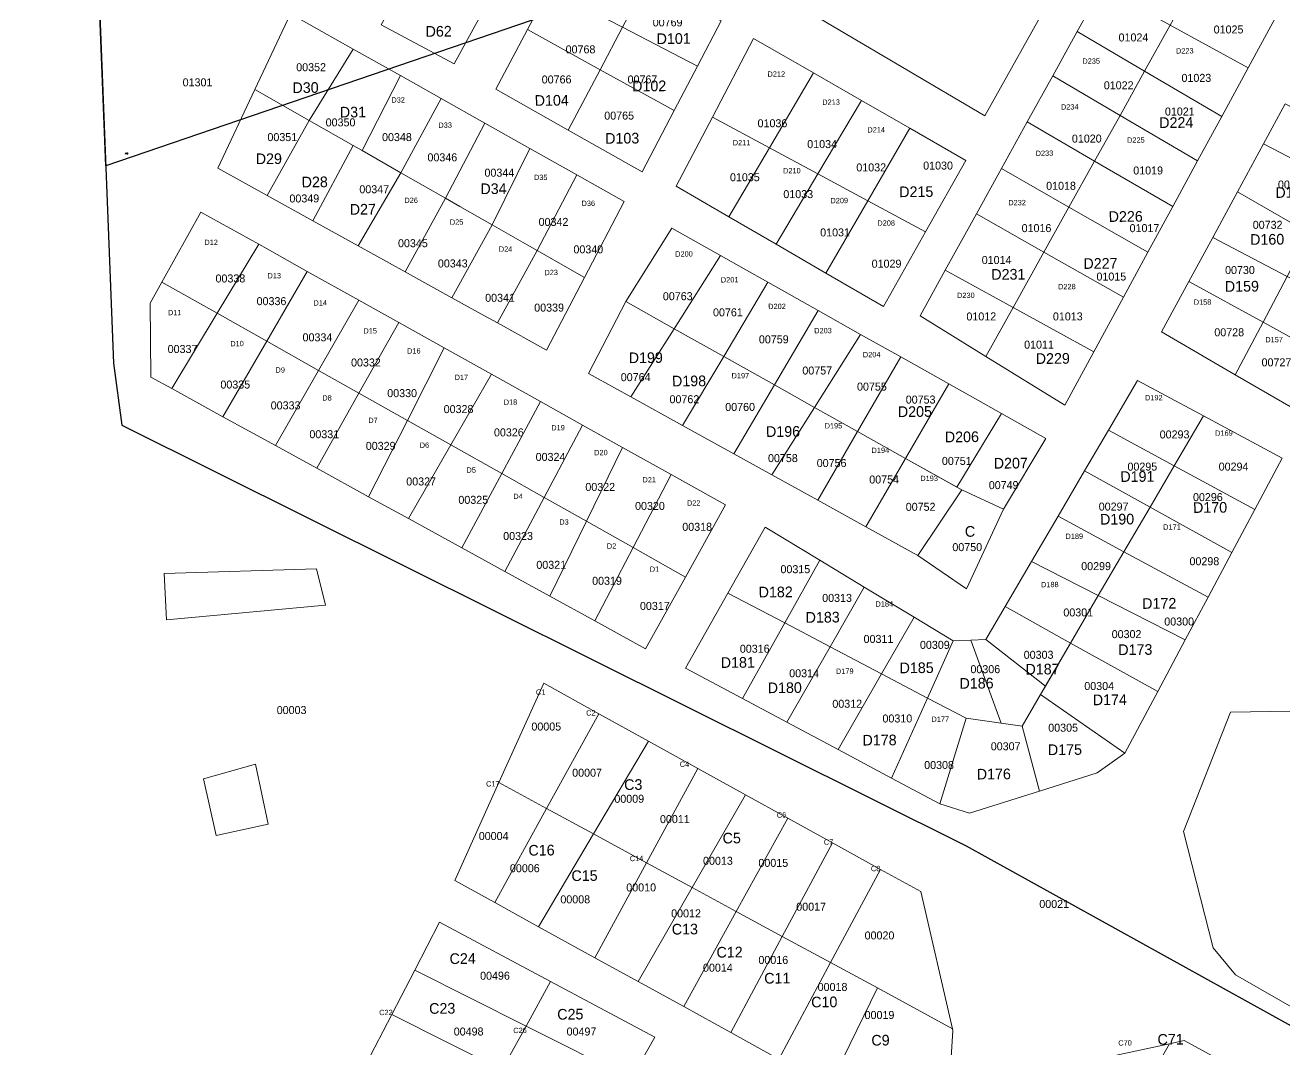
# Model space of a CAD drawing. Header units: metres. Extents: x 245225 to 248406, y 1633796 to 1637634.
# Drawn here: x 247770.7 to 248006.8, y 1634529 to 1634721.1 of the extents above; entities that cross this region are included whole.
import ezdxf
from ezdxf.enums import TextEntityAlignment as Align

# ---------------------------------------------------------------- set-up
doc = ezdxf.new("R2010")
doc.units = ezdxf.units.M
doc.header["$MEASUREMENT"] = 0
for name, color, linetype in [('historique_numero_parcelle', 7, 'Continuous'), ('limites_sections', 7, 'Continuous'), ('numero_lot', 7, 'Continuous')]:
    doc.layers.add(name, color=color, linetype=linetype)
doc.layers.add('LIMITES_PARCELLES', color=7, linetype='Continuous', lineweight=0, true_color=0xffffff)
doc.styles.add('Style-FANCY', font='FANCY.shx')
doc.styles.add('Style-STANDARD', font='STANDARD.shx')
doc.styles.add('Style-WORKING', font='WORKING.shx')

msp = doc.modelspace()

# ---------------------------------------------------------------- linework, layer by layer
at = {"layer": 'limites_parcelles', "flags": 128}
for points in [[(247841.039, 1634711.677), (247833.843, 1634697.611), (247832.153, 1634698.578), (247823.914, 1634703.287), (247832.198, 1634716.651), (247841.039, 1634711.677)], [(247865.285, 1634698.036), (247858.228, 1634683.671), (247852.19, 1634687.123), (247849.47, 1634688.678), (247856.848, 1634702.782), (247865.285, 1634698.036)], [(247833.843, 1634697.611), (247841.104, 1634693.46), (247833.103, 1634679.745), (247824.609, 1634684.446), (247832.153, 1634698.578), (247833.843, 1634697.611)], [(247874.083, 1634693.086), (247866.659, 1634678.851), (247863.901, 1634680.428), (247858.228, 1634683.671), (247865.285, 1634698.036), (247874.083, 1634693.086)], [(247858.228, 1634683.671), (247850.696, 1634670.009), (247844.479, 1634673.449), (247841.904, 1634674.874), (247849.47, 1634688.678), (247852.19, 1634687.123), (247858.228, 1634683.671)], [(247866.659, 1634678.851), (247859.199, 1634665.303), (247856.8, 1634666.631), (247850.696, 1634670.009), (247858.228, 1634683.671), (247863.901, 1634680.428), (247866.659, 1634678.851)], [(247823.572, 1634674.962), (247815.982, 1634661.871), (247806.673, 1634667.118), (247814.465, 1634680.047), (247816.042, 1634679.166), (247823.572, 1634674.962)], [(247806.673, 1634667.118), (247798.157, 1634652.988), (247794.24, 1634655.139), (247794.108, 1634669.03), (247796.303, 1634672.963), (247806.673, 1634667.118)], [(247815.982, 1634661.871), (247807.771, 1634647.708), (247800.992, 1634651.431), (247798.157, 1634652.988), (247806.673, 1634667.118), (247815.982, 1634661.871)], [(247945.352, 1634634.472), (247953.704, 1634648.289), (247961.986, 1634643.63), (247954.049, 1634630.401), (247946.244, 1634633.972), (247945.352, 1634634.472)], [(247953.627, 1634590.249), (247947.091, 1634591.159), (247939.853, 1634594.964), (247944.656, 1634605.662), (247947.941, 1634605.805), (247953.627, 1634590.249)], [(247961.92, 1634597.195), (247961.016, 1634595.648), (247957.542, 1634589.703), (247953.627, 1634590.249), (247947.941, 1634605.805), (247950.742, 1634605.926), (247961.92, 1634597.195)], [(247976.803, 1634584.627), (247971.644, 1634580.923), (247960.827, 1634577.517), (247957.542, 1634589.703), (247961.016, 1634595.648), (247976.803, 1634584.627)], [(247957.542, 1634589.703), (247960.827, 1634577.517), (247947.699, 1634573.383), (247942.143, 1634575.102), (247947.091, 1634591.159), (247957.542, 1634589.703)], [(248055.384, 1634513.587), (248052.342, 1634511.602), (247997.573, 1634543.088), (247993.34, 1634548.115), (247987.783, 1634569.943), (247996.647, 1634592.3), (248033.953, 1634592.962), (248055.384, 1634513.587)], [(247944.501, 1634532.963), (247930.45, 1634540.59), (247921.655, 1634545.364), (247931.014, 1634562.835), (247938.544, 1634558.672), (247944.501, 1634532.963)], [(247944.501, 1634532.963), (247944.577, 1634532.637), (247944.259, 1634527.557), (247936.48, 1634513.745), (247921.393, 1634522.062), (247930.45, 1634540.59), (247944.501, 1634532.963)], [(247995.285, 1634506.62), (247977.294, 1634516.343), (247985.186, 1634530.147), (247987.916, 1634530.732), (248003.632, 1634522.159), (247995.285, 1634506.62)]]:
    msp.add_lwpolyline(points, close=True, dxfattribs=at)
at = {"layer": 'limites_parcelles'}
for points in [[(247923.795, 1634747.803), (247963.483, 1634727.298), (247950.585, 1634704.147), (247912.551, 1634726.637)], [(247887.251, 1634729.487), (247882.641, 1634720.744), (247868.827, 1634727.905), (247873.574, 1634736.918)], [(247857.154, 1634724.971), (247851.126, 1634713.877), (247837.414, 1634721.211), (247843.271, 1634731.815)], [(247901.125, 1634721.949), (247896.686, 1634713.463), (247882.641, 1634720.744), (247887.251, 1634729.487)], [(247985.33, 1634721.157), (247980.524, 1634712.514), (247967.894, 1634719.952), (247972.47, 1634728.235)], [(248004.933, 1634722.331), (247999.931, 1634713.121), (247985.33, 1634721.157), (247990.356, 1634730.197)], [(247882.641, 1634720.744), (247878.445, 1634712.787), (247864.831, 1634720.316), (247868.827, 1634727.905)], [(247832.198, 1634716.651), (247823.914, 1634703.287), (247813.765, 1634709.089), (247820.434, 1634723.269)], [(247999.931, 1634713.121), (247994.977, 1634704.003), (247980.524, 1634712.514), (247985.33, 1634721.157)], [(247878.445, 1634712.787), (247872.472, 1634701.461), (247858.931, 1634709.114), (247864.831, 1634720.316)], [(247896.686, 1634713.463), (247892.319, 1634705.114), (247878.445, 1634712.787), (247882.641, 1634720.744)], [(247918.453, 1634712.182), (247910.198, 1634698.112), (247899.498, 1634703.86), (247907.217, 1634718.639)], [(247980.524, 1634712.514), (247975.911, 1634704.218), (247963.291, 1634711.623), (247967.894, 1634719.952)], [(247848.696, 1634707.369), (247841.104, 1634693.46), (247833.843, 1634697.611), (247841.039, 1634711.677)], [(247892.319, 1634705.114), (247886.315, 1634693.636), (247872.472, 1634701.461), (247878.445, 1634712.787)], [(247927.473, 1634706.997), (247919.293, 1634693.226), (247910.198, 1634698.112), (247918.453, 1634712.182)], [(247975.911, 1634704.218), (247971.153, 1634695.661), (247958.529, 1634703.005), (247963.291, 1634711.623)], [(247994.977, 1634704.003), (247990.457, 1634695.683), (247975.911, 1634704.218), (247980.524, 1634712.514)], [(247823.914, 1634703.287), (247816.05, 1634689.183), (247806.808, 1634694.298), (247813.765, 1634709.089)], [(247856.848, 1634702.782), (247849.47, 1634688.678), (247841.104, 1634693.46), (247848.696, 1634707.369)], [(247936.526, 1634701.794), (247928.652, 1634688.198), (247919.293, 1634693.226), (247927.473, 1634706.997)], [(248020.764, 1634699.59), (248016.601, 1634691.717), (248002.822, 1634698.912), (248006.861, 1634706.362)], [(247832.153, 1634698.578), (247824.609, 1634684.446), (247816.05, 1634689.183), (247823.914, 1634703.287)], [(247910.198, 1634698.112), (247902.618, 1634685.193), (247892.745, 1634690.933), (247899.498, 1634703.86)], [(247971.153, 1634695.661), (247966.336, 1634686.998), (247953.677, 1634694.225), (247958.529, 1634703.005)], [(247990.457, 1634695.683), (247985.813, 1634687.133), (247971.153, 1634695.661), (247975.911, 1634704.218)], [(247939.479, 1634682.381), (247928.652, 1634688.198), (247936.526, 1634701.794), (247947.037, 1634695.753)], [(247919.293, 1634693.226), (247911.466, 1634680.05), (247902.618, 1634685.193), (247910.198, 1634698.112)], [(248016.601, 1634691.717), (248011.512, 1634682.095), (247997.929, 1634689.885), (248002.822, 1634698.912)], [(247985.813, 1634687.133), (247981.146, 1634678.542), (247966.336, 1634686.998), (247971.153, 1634695.661)], [(247849.47, 1634688.678), (247841.904, 1634674.874), (247833.103, 1634679.745), (247841.104, 1634693.46)], [(247875.515, 1634673.789), (247866.659, 1634678.851), (247874.083, 1634693.086), (247882.991, 1634688.074)], [(247928.652, 1634688.198), (247920.793, 1634674.627), (247911.466, 1634680.05), (247919.293, 1634693.226)], [(247966.336, 1634686.998), (247961.654, 1634678.576), (247948.993, 1634685.749), (247953.677, 1634694.225)], [(247939.479, 1634682.381), (247931.559, 1634668.368), (247920.793, 1634674.627), (247928.652, 1634688.198)], [(248011.512, 1634682.095), (248007.233, 1634674.004), (247993.296, 1634681.339), (247997.929, 1634689.885)], [(247814.465, 1634680.047), (247806.673, 1634667.118), (247796.303, 1634672.963), (247803.633, 1634686.095)], [(247961.654, 1634678.576), (247955.882, 1634668.195), (247943.163, 1634675.198), (247948.993, 1634685.749)], [(247981.146, 1634678.542), (247976.573, 1634670.123), (247961.654, 1634678.576), (247966.336, 1634686.998)], [(247901.039, 1634677.919), (247892.336, 1634664.207), (247883.273, 1634669.29), (247891.932, 1634683.044)], [(248007.233, 1634674.004), (248002.711, 1634665.452), (247988.815, 1634673.073), (247993.296, 1634681.339)], [(247875.515, 1634673.789), (247868.407, 1634660.207), (247859.199, 1634665.303), (247866.659, 1634678.851)], [(247976.573, 1634670.123), (247971.003, 1634659.87), (247955.882, 1634668.195), (247961.654, 1634678.576)], [(247909.928, 1634672.919), (247901.622, 1634658.999), (247892.336, 1634664.207), (247901.039, 1634677.919)], [(247833.236, 1634669.565), (247825.702, 1634656.392), (247815.982, 1634661.871), (247823.572, 1634674.962)], [(247955.882, 1634668.195), (247950.773, 1634659.007), (247938.438, 1634666.648), (247943.163, 1634675.198)], [(248020.956, 1634666.782), (248016.255, 1634658.022), (248002.711, 1634665.452), (248007.233, 1634674.004)], [(247919.329, 1634667.629), (247911.119, 1634653.673), (247901.622, 1634658.999), (247909.928, 1634672.919)], [(248002.711, 1634665.452), (247997.494, 1634655.588), (247983.682, 1634663.606), (247988.815, 1634673.073)], [(247840.712, 1634665.391), (247833.253, 1634652.136), (247825.702, 1634656.392), (247833.236, 1634669.565)], [(247892.336, 1634664.207), (247884.236, 1634651.447), (247876.302, 1634655.838), (247883.273, 1634669.29)], [(247927.276, 1634663.158), (247918.64, 1634649.454), (247911.119, 1634653.673), (247919.329, 1634667.629)], [(247971.003, 1634659.87), (247965.558, 1634649.847), (247950.773, 1634659.007), (247955.882, 1634668.195)], [(247849.235, 1634660.632), (247842.332, 1634647.018), (247833.253, 1634652.136), (247840.712, 1634665.391)], [(248016.255, 1634658.022), (248010.802, 1634647.863), (247997.494, 1634655.588), (248002.711, 1634665.452)], [(247901.622, 1634658.999), (247893.919, 1634646.088), (247884.236, 1634651.447), (247892.336, 1634664.207)], [(247934.8, 1634658.925), (247926.699, 1634644.934), (247918.64, 1634649.454), (247927.276, 1634663.158)], [(247825.702, 1634656.392), (247817.636, 1634642.29), (247807.771, 1634647.708), (247815.982, 1634661.871)], [(247858.09, 1634655.687), (247850.485, 1634642.422), (247842.332, 1634647.018), (247849.235, 1634660.632)], [(247911.119, 1634653.673), (247903.529, 1634640.77), (247893.919, 1634646.088), (247901.622, 1634658.999)], [(247943.807, 1634653.858), (247935.689, 1634639.892), (247926.699, 1634644.934), (247934.8, 1634658.925)], [(247833.253, 1634652.136), (247825.333, 1634638.062), (247817.636, 1634642.29), (247825.702, 1634656.392)], [(247867.27, 1634650.562), (247860.03, 1634637.042), (247850.485, 1634642.422), (247858.09, 1634655.687)], [(247918.64, 1634649.454), (247910.674, 1634636.815), (247903.529, 1634640.77), (247911.119, 1634653.673)], [(247953.704, 1634648.289), (247945.352, 1634634.472), (247935.689, 1634639.892), (247943.807, 1634653.858)], [(247991.529, 1634647.854), (247986.081, 1634638.533), (247973.757, 1634645.213), (247979.184, 1634654.478)], [(247842.332, 1634647.018), (247835.077, 1634632.711), (247825.333, 1634638.062), (247833.253, 1634652.136)], [(247875.171, 1634646.15), (247867.975, 1634632.563), (247860.03, 1634637.042), (247867.27, 1634650.562)], [(247926.699, 1634644.934), (247919.251, 1634632.068), (247910.674, 1634636.815), (247918.64, 1634649.454)], [(248001.192, 1634630.343), (247986.081, 1634638.533), (247991.529, 1634647.854), (248006.304, 1634639.926)], [(247850.485, 1634642.422), (247842.561, 1634628.601), (247835.077, 1634632.711), (247842.332, 1634647.018)], [(247882.668, 1634641.963), (247875.9, 1634628.096), (247867.975, 1634632.563), (247875.171, 1634646.15)], [(247935.689, 1634639.892), (247928.248, 1634627.089), (247919.251, 1634632.068), (247926.699, 1634644.934)], [(247986.081, 1634638.533), (247981.546, 1634630.773), (247969.28, 1634637.571), (247973.757, 1634645.213)], [(247860.03, 1634637.042), (247852.568, 1634623.105), (247842.561, 1634628.601), (247850.485, 1634642.422)], [(247891.782, 1634636.874), (247884.625, 1634623.178), (247875.9, 1634628.096), (247882.668, 1634641.963)], [(247946.244, 1634633.972), (247938.042, 1634621.669), (247928.248, 1634627.089), (247935.689, 1634639.892)], [(248001.192, 1634630.343), (247996.885, 1634622.271), (247981.546, 1634630.773), (247986.081, 1634638.533)], [(247867.975, 1634632.563), (247860.623, 1634618.681), (247852.568, 1634623.105), (247860.03, 1634637.042)], [(247894.444, 1634617.643), (247884.625, 1634623.178), (247891.782, 1634636.874), (247901.97, 1634631.186)], [(247981.546, 1634630.773), (247976.645, 1634622.389), (247964.29, 1634629.053), (247969.28, 1634637.571)], [(247954.049, 1634630.401), (247947.108, 1634615.455), (247938.042, 1634621.669), (247946.244, 1634633.972)], [(247875.9, 1634628.096), (247869.047, 1634614.054), (247860.623, 1634618.681), (247867.975, 1634632.563)], [(247976.645, 1634622.389), (247971.841, 1634614.169), (247959.311, 1634620.554), (247964.29, 1634629.053)], [(247996.885, 1634622.271), (247992.412, 1634613.885), (247976.645, 1634622.389), (247981.546, 1634630.773)], [(247884.625, 1634623.178), (247877.446, 1634609.441), (247869.047, 1634614.054), (247875.9, 1634628.096)], [(247919.623, 1634620.815), (247913.054, 1634609.053), (247902.405, 1634614.652), (247909.387, 1634627.01)], [(247894.444, 1634617.643), (247886.977, 1634604.207), (247877.446, 1634609.441), (247884.625, 1634623.178)], [(247992.412, 1634613.885), (247988.134, 1634605.867), (247971.841, 1634614.169), (247976.645, 1634622.389)], [(247927.951, 1634615.773), (247921.556, 1634604.583), (247913.054, 1634609.053), (247919.623, 1634620.815)], [(247971.841, 1634614.169), (247966.646, 1634605.28), (247954.368, 1634612.116), (247959.311, 1634620.554)], [(247827.007, 1634612.389), (247797.162, 1634609.637), (247796.738, 1634618.316), (247825.313, 1634619.162)], [(247937.314, 1634610.106), (247931.226, 1634599.499), (247921.556, 1634604.583), (247927.951, 1634615.773)], [(247913.054, 1634609.053), (247905.124, 1634594.851), (247894.438, 1634600.551), (247902.405, 1634614.652)], [(247988.134, 1634605.867), (247982.972, 1634596.191), (247966.646, 1634605.28), (247971.841, 1634614.169)], [(247944.656, 1634605.662), (247939.853, 1634594.964), (247931.226, 1634599.499), (247937.314, 1634610.106)], [(247961.92, 1634597.195), (247950.742, 1634605.926), (247954.368, 1634612.116), (247966.646, 1634605.28)], [(247921.556, 1634604.583), (247913.455, 1634590.406), (247905.124, 1634594.851), (247913.054, 1634609.053)], [(247982.972, 1634596.191), (247976.803, 1634584.627), (247961.016, 1634595.648), (247966.646, 1634605.28)], [(247931.226, 1634599.499), (247923.065, 1634585.28), (247913.455, 1634590.406), (247921.556, 1634604.583)], [(247939.853, 1634594.964), (247933.102, 1634579.925), (247923.065, 1634585.28), (247931.226, 1634599.499)], [(247878.251, 1634592.002), (247868.439, 1634574.248), (247859.506, 1634579.097), (247867.9, 1634597.724)], [(247947.091, 1634591.159), (247942.143, 1634575.102), (247933.102, 1634579.925), (247939.853, 1634594.964)], [(247887.553, 1634586.86), (247877.242, 1634569.47), (247868.439, 1634574.248), (247878.251, 1634592.002)], [(247896.751, 1634581.776), (247887.159, 1634564.087), (247877.242, 1634569.47), (247887.553, 1634586.86)], [(247816.212, 1634571.326), (247806.475, 1634569.209), (247804.147, 1634579.792), (247813.883, 1634582.544)], [(247905.712, 1634576.822), (247895.726, 1634559.437), (247887.159, 1634564.087), (247896.751, 1634581.776)], [(247868.439, 1634574.248), (247858.697, 1634556.62), (247851.232, 1634560.736), (247859.506, 1634579.097)], [(247913.645, 1634572.436), (247903.99, 1634554.952), (247895.726, 1634559.437), (247905.712, 1634576.822)], [(247877.242, 1634569.47), (247866.932, 1634552.081), (247858.697, 1634556.62), (247868.439, 1634574.248)], [(247921.999, 1634567.818), (247912.614, 1634550.271), (247903.99, 1634554.952), (247913.645, 1634572.436)], [(247887.159, 1634564.087), (247877.493, 1634546.26), (247866.932, 1634552.081), (247877.242, 1634569.47)], [(247931.014, 1634562.835), (247921.655, 1634545.364), (247912.614, 1634550.271), (247921.999, 1634567.818)], [(247895.726, 1634559.437), (247885.592, 1634541.796), (247877.493, 1634546.26), (247887.159, 1634564.087)], [(247903.99, 1634554.952), (247894.126, 1634537.091), (247885.592, 1634541.796), (247895.726, 1634559.437)], [(247912.614, 1634550.271), (247902.962, 1634532.221), (247894.126, 1634537.091), (247903.99, 1634554.952)], [(247869.181, 1634541.816), (247864.572, 1634533.448), (247843.701, 1634543.91), (247848.374, 1634552.957)], [(247921.655, 1634545.364), (247911.958, 1634527.263), (247902.962, 1634532.221), (247912.614, 1634550.271)], [(247864.572, 1634533.448), (247860.059, 1634525.253), (247839.432, 1634535.644), (247843.701, 1634543.91)], [(247930.45, 1634540.59), (247921.393, 1634522.062), (247911.958, 1634527.263), (247921.655, 1634545.364)], [(247884.265, 1634523.575), (247864.572, 1634533.448), (247869.181, 1634541.816), (247888.697, 1634531.367)], [(247860.059, 1634525.253), (247854.758, 1634515.627), (247834.627, 1634526.34), (247839.432, 1634535.644)], [(247884.265, 1634523.575), (247879.616, 1634515.4), (247860.059, 1634525.253), (247864.572, 1634533.448)], [(247977.294, 1634516.343), (247961.246, 1634525.017), (247985.186, 1634530.147)]]:
    msp.add_3dface(points, dxfattribs=at)
at = {"layer": 'limites_sections'}
for p, q in [((247783.534, 1634753.015), (247787.238, 1634657.765)), ((247787.238, 1634657.765), (247788.825, 1634646.123)), ((247788.825, 1634646.123), (247947.046, 1634567.277)), ((247947.046, 1634567.277), (248087.276, 1634489.489))]:
    msp.add_line(p, q, dxfattribs=at)
at = {"layer": 'limites_sections', "flags": 128}
msp.add_lwpolyline([(248016.729, 1635190.575), (248105.364, 1635133.689), (248324.308, 1634990.153), (248405.641, 1634932.819), (248395.6657, 1634939.6467), (248358.2927, 1634948.5101), (248343.6083, 1634951.1295), (248329.6304, 1634960.8384), (248375.044866, 1634889.564273), (248373.677907, 1634887.63176), (248366.4439, 1634882.8245), (248358.7797, 1634877.7313), (248357.3362, 1634876.7721), (248350.573, 1634872.2777), (248337.9533, 1634869.5097), (248293.8382, 1634859.8335), (248269.3309, 1634854.4581), (247970.3807, 1634755.7376), (247970.3807, 1634755.7376), (247922.9331, 1634741.7099), (247785.800341, 1634694.735047), (247783.534, 1634753.015), (247657.284, 1634763.969)], dxfattribs=at)

# ---------------------------------------------------------------- texts
at = {"layer": 'historique_numero_parcelle', "style": 'Style-FANCY'}
for s, p in [('00769', (247891.112229, 1634721.651769)), ('01025', (247996.251101, 1634720.327353)), ('01024', (247978.425266, 1634718.832502)), ('00768', (247874.787229, 1634716.592769)), ('00352', (247824.290229, 1634713.250769)), ('00766', (247870.303229, 1634710.957769)), ('00767', (247886.399229, 1634710.957769)), ('01023', (247990.221101, 1634711.247353)), ('01301', (247803.004298, 1634710.41108)), ('01022', (247975.656101, 1634709.858353)), ('00765', (247882.030229, 1634704.173769)), ('01021', (247987.113925, 1634704.938952)), ('00350', (247829.808229, 1634702.901769)), ('01036', (247910.764101, 1634702.740353)), ('00351', (247818.895053, 1634700.141367)), ('00348', (247840.378394, 1634700.141918)), ('01020', (247969.680101, 1634699.865353)), ('01034', (247920.069266, 1634698.830502)), ('00346', (247848.885394, 1634696.346918)), ('01032', (247929.273101, 1634694.461353)), ('01030', (247941.804101, 1634694.806353)), ('00344', (247859.570559, 1634693.472066)), ('01035', (247905.590101, 1634692.621353)), ('01019', (247981.179973, 1634693.885938)), ('00347', (247836.124394, 1634690.366918)), ('01033', (247915.592101, 1634689.450353)), ('01018', (247964.854973, 1634691.010938)), ('00734', (248008.301394, 1634691.251918)), ('00349', (247823.018394, 1634688.642918)), ('00342', (247869.722394, 1634684.241918)), ('01016', (247960.255973, 1634683.076938)), ('01017', (247980.489973, 1634683.076938)), ('00732', (248003.578229, 1634683.694769)), ('00345', (247843.367394, 1634680.247918)), ('01031', (247922.498925, 1634682.271952)), ('00340', (247876.247394, 1634679.097918)), ('00343', (247850.840394, 1634676.452918)), ('01029', (247932.147101, 1634676.407353)), ('01014', (247952.776137, 1634677.097086)), ('00338', (247809.161229, 1634673.637769)), ('01015', (247974.281973, 1634673.992938)), ('00730', (247998.388229, 1634675.218769)), ('00336', (247816.864229, 1634669.382769)), ('00341', (247859.701219, 1634670.013515)), ('00763', (247893.010229, 1634670.308769)), ('00339', (247868.896229, 1634668.173769)), ('00761', (247902.413053, 1634667.286367)), ('01012', (247949.908973, 1634666.517938)), ('01013', (247966.118973, 1634666.517938)), ('00728', (247996.376229, 1634663.546769)), ('00334', (247825.479394, 1634662.598918)), ('00759', (247911.010229, 1634662.225769)), ('01011', (247960.724797, 1634661.228536)), ('00337', (247800.194229, 1634660.413769)), ('00332', (247834.568229, 1634657.883769)), ('00727', (248005.228229, 1634657.911769)), ('00764', (247885.120394, 1634655.129918)), ('00757', (247919.156229, 1634656.377769)), ('00335', (247810.081229, 1634653.744769)), ('00330', (247841.351229, 1634652.134769)), ('00755', (247929.404229, 1634653.355769)), ('00333', (247819.508229, 1634649.834769)), ('00762', (247894.258229, 1634650.989769)), ('00760', (247904.703229, 1634649.544769)), ('00753', (247938.536229, 1634650.923769)), ('00328', (247851.928229, 1634649.144769)), ('00326', (247861.355229, 1634644.774769)), ('00331', (247826.760053, 1634644.430367)), ('00329', (247837.327229, 1634642.245769)), ('00293', (247986.132229, 1634644.394769)), ('00324', (247869.166394, 1634640.174918)), ('00758', (247912.718229, 1634639.950769)), ('00756', (247921.850229, 1634639.030769)), ('00751', (247945.311053, 1634639.425367)), ('00295', (247980.093229, 1634638.357769)), ('00294', (247997.191394, 1634638.356918)), ('00327', (247844.915229, 1634635.575769)), ('00754', (247931.697394, 1634635.942918)), ('00322', (247878.485229, 1634634.540769)), ('00749', (247954.099394, 1634634.890918)), ('00325', (247854.687229, 1634632.125769)), ('00320', (247887.797229, 1634630.975769)), ('00752', (247938.536229, 1634630.816769)), ('00297', (247974.706229, 1634630.862769)), ('00296', (247992.378229, 1634632.636769)), ('00318', (247896.652101, 1634627.066353)), ('00323', (247863.079229, 1634625.341769)), ('00750', (247947.273229, 1634623.260769)), ('00321', (247869.297053, 1634619.937367)), ('00315', (247915.057101, 1634619.123353)), ('00299', (247971.421229, 1634619.691769)), ('00298', (247991.721229, 1634620.611769)), ('00319', (247879.752101, 1634616.947353)), ('00317', (247888.720101, 1634612.232353)), ('00313', (247922.875101, 1634613.734353)), ('00301', (247968.080053, 1634611.018367)), ('00300', (247986.991229, 1634609.309769)), ('00302', (247977.136229, 1634606.943769)), ('00311', (247930.635925, 1634606.046952)), ('00309', (247941.200229, 1634604.929769)), ('00316', (247907.437101, 1634604.207353)), ('00303', (247960.647229, 1634603.067769)), ('00306', (247950.662229, 1634600.373769)), ('00314', (247916.693266, 1634599.607502)), ('00304', (247972.005394, 1634597.218918)), ('00003', (247820.637641, 1634592.706723)), ('00312', (247924.780101, 1634593.890353)), ('00310', (247934.174101, 1634591.130353)), ('00005', (247868.369641, 1634589.612723)), ('00305', (247965.246229, 1634589.399769)), ('00307', (247954.472229, 1634585.916769)), ('00007', (247876.014641, 1634580.959723)), ('00308', (247941.990229, 1634582.399769)), ('00009', (247883.918641, 1634576.071723)), ('00011', (247892.471337, 1634572.260905)), ('00004', (247858.504806, 1634569.086871)), ('00013', (247900.542512, 1634564.441307)), ('00006', (247864.345641, 1634563.049723)), ('00015', (247910.922512, 1634564.047307)), ('00010', (247886.155512, 1634559.447307)), ('00008', (247873.801641, 1634557.213723)), ('00017', (247918.017512, 1634555.833307)), ('00021', (247963.573465, 1634556.35332)), ('00012', (247894.564512, 1634554.585307)), ('00020', (247930.824641, 1634550.445723)), ('00016', (247910.922512, 1634545.846307)), ('00014', (247900.535678, 1634544.400455)), ('00496', (247858.756806, 1634542.891871)), ('00018', (247922.024512, 1634540.786307)), ('00019', (247930.827512, 1634535.529307)), ('00498', (247853.813806, 1634532.427871)), ('00497', (247874.966806, 1634532.427871))]:
    msp.add_text(s, height=1.499994, rotation=0.1323, dxfattribs=at).set_placement(p, align=Align.MIDDLE_CENTER)
at = {"layer": 'numero_lot', "linetype": 'Continuous'}
for s, height, style, p in [('D62', 1.999992, 'Style-WORKING', (247845.756, 1634718.957688)), ('D101', 1.999992, 'Style-WORKING', (247889.058, 1634717.590688)), ('D223', 0.999996, 'Style-FANCY', (247986.403, 1634715.801688)), ('D235', 0.999996, 'Style-FANCY', (247968.857, 1634713.888688)), ('D212', 0.999996, 'Style-WORKING', (247909.846, 1634711.458688)), ('D30', 1.999992, 'Style-WORKING', (247820.799, 1634708.399688)), ('D102', 1.999992, 'Style-WORKING', (247884.473, 1634708.703688)), ('D32', 0.999996, 'Style-FANCY', (247839.345, 1634706.604688)), ('D104', 1.999992, 'Style-WORKING', (247866.203, 1634706.004688)), ('D213', 0.999996, 'Style-WORKING', (247920.101, 1634706.183688)), ('D31', 1.999992, 'Style-WORKING', (247829.685, 1634703.814688)), ('D234', 0.999996, 'Style-WORKING', (247964.84, 1634705.298688)), ('D33', 0.999996, 'Style-FANCY', (247848.155, 1634701.871688)), ('D224', 1.999992, 'Style-WORKING', (247983.263, 1634701.845688)), ('D103', 1.999992, 'Style-WORKING', (247879.414, 1634698.896688)), ('D214', 0.999996, 'Style-WORKING', (247928.563, 1634700.997688)), ('D225', 0.999996, 'Style-FANCY', (247977.232, 1634699.076688)), ('D211', 0.999996, 'Style-WORKING', (247903.327, 1634698.584688)), ('D233', 0.999996, 'Style-WORKING', (247960.096, 1634696.605688)), ('D29', 1.999992, 'Style-WORKING', (247813.921, 1634695.066688)), ('D28', 1.999992, 'Style-WORKING', (247822.524, 1634690.713688)), ('D35', 0.999996, 'Style-FANCY', (247866.064, 1634692.088688)), ('D210', 0.999996, 'Style-FANCY', (247912.751, 1634693.327688)), ('D34', 1.999992, 'Style-WORKING', (247856.031, 1634689.446688)), ('D215', 1.999992, 'Style-WORKING', (247934.532, 1634688.876688)), ('D161', 1.999992, 'Style-WORKING', (248005.038, 1634688.747688)), ('D26', 0.999996, 'Style-WORKING', (247841.772, 1634687.780688)), ('D36', 0.999996, 'Style-WORKING', (247874.989, 1634687.221688)), ('D209', 0.999996, 'Style-WORKING', (247921.636, 1634687.732688)), ('D232', 0.999996, 'Style-WORKING', (247954.97, 1634687.341688)), ('D27', 1.999992, 'Style-WORKING', (247831.537, 1634685.590688)), ('D226', 1.999992, 'Style-WORKING', (247973.788, 1634684.232688)), ('D25', 0.999996, 'Style-FANCY', (247850.298, 1634683.695688)), ('D208', 0.999996, 'Style-WORKING', (247930.425, 1634683.510688)), ('D12', 0.999996, 'Style-FANCY', (247804.288, 1634679.896688)), ('D160', 1.999992, 'Style-WORKING', (248000.3, 1634679.941688)), ('D24', 0.999996, 'Style-WORKING', (247859.476, 1634678.634688)), ('D200', 0.999996, 'Style-WORKING', (247892.536, 1634677.719688)), ('D227', 1.999992, 'Style-WORKING', (247969.052, 1634675.425688)), ('D13', 0.999996, 'Style-FANCY', (247816.123, 1634673.642688)), ('D23', 0.999996, 'Style-FANCY', (247868.025, 1634674.248688)), ('D201', 0.999996, 'Style-WORKING', (247901.098, 1634672.874688)), ('D231', 1.999992, 'Style-WORKING', (247951.791, 1634673.385688)), ('D228', 0.999996, 'Style-FANCY', (247964.303, 1634671.596688)), ('D159', 1.999992, 'Style-WORKING', (247995.562, 1634671.135688)), ('D14', 0.999996, 'Style-FANCY', (247824.746, 1634668.550688)), ('D230', 0.999996, 'Style-WORKING', (247945.366, 1634669.959688)), ('D158', 0.999996, 'Style-WORKING', (247989.732, 1634668.694688)), ('D11', 0.999996, 'Style-FANCY', (247797.459, 1634666.734688)), ('D202', 0.999996, 'Style-WORKING', (247909.974, 1634667.885688)), ('D15', 0.999996, 'Style-FANCY', (247834.098, 1634663.313688)), ('D203', 0.999996, 'Style-WORKING', (247918.594, 1634663.342688)), ('D10', 0.999996, 'Style-FANCY', (247809.148, 1634660.919688)), ('D157', 0.999996, 'Style-WORKING', (248003.142, 1634661.653688)), ('D16', 0.999996, 'Style-FANCY', (247842.279, 1634659.534688)), ('D199', 1.999992, 'Style-WORKING', (247883.832, 1634657.750688)), ('D204', 0.999996, 'Style-WORKING', (247927.713, 1634658.849688)), ('D229', 1.999992, 'Style-WORKING', (247960.119, 1634657.601688)), ('D9', 0.999996, 'Style-FANCY', (247817.624, 1634655.972688)), ('D17', 0.999996, 'Style-FANCY', (247851.193, 1634654.589688)), ('D198', 1.999992, 'Style-WORKING', (247891.943, 1634653.385688)), ('D197', 0.999996, 'Style-WORKING', (247903.102, 1634654.890688)), ('D8', 0.999996, 'Style-FANCY', (247826.392, 1634650.734688)), ('D18', 0.999996, 'Style-FANCY', (247860.398, 1634649.936688)), ('D192', 0.999996, 'Style-WORKING', (247980.6, 1634650.773688)), ('D205', 1.999992, 'Style-WORKING', (247934.276, 1634647.645688)), ('D7', 0.999996, 'Style-FANCY', (247835.012, 1634646.518688)), ('D19', 0.999996, 'Style-FANCY', (247869.311, 1634645.137688)), ('D196', 1.999992, 'Style-WORKING', (247909.557, 1634643.911688)), ('D195', 0.999996, 'Style-FANCY', (247920.553, 1634645.503688)), ('D206', 1.999992, 'Style-WORKING', (247943.082, 1634642.908688)), ('D169', 0.999996, 'Style-WORKING', (247993.737, 1634644.126688)), ('D6', 0.999996, 'Style-FANCY', (247844.655, 1634641.866688)), ('D20', 0.999996, 'Style-FANCY', (247877.348, 1634640.481688)), ('D194', 0.999996, 'Style-FANCY', (247929.338, 1634640.896688)), ('D207', 1.999992, 'Style-WORKING', (247952.249, 1634637.976688)), ('D5', 0.999996, 'Style-FANCY', (247853.422, 1634637.213688)), ('D21', 0.999996, 'Style-FANCY', (247886.408, 1634635.390688)), ('D193', 0.999996, 'Style-FANCY', (247938.484, 1634635.646688)), ('D191', 1.999992, 'Style-WORKING', (247975.974, 1634635.474688)), ('D4', 0.999996, 'Style-FANCY', (247862.19, 1634632.267688)), ('D22', 0.999996, 'Style-FANCY', (247894.737, 1634631.027688)), ('D170', 1.999992, 'Style-WORKING', (247989.599, 1634629.669688)), ('D190', 1.999992, 'Style-WORKING', (247972.171, 1634627.472688)), ('D3', 0.999996, 'Style-FANCY', (247870.811, 1634627.466688)), ('D171', 0.999996, 'Style-FANCY', (247984.007, 1634626.520688)), ('D189', 0.999996, 'Style-FANCY', (247965.694, 1634624.780688)), ('D2', 0.999996, 'Style-FANCY', (247879.724, 1634622.959688)), ('D1', 0.999996, 'Style-FANCY', (247887.762, 1634618.623688)), ('D182', 1.999992, 'Style-WORKING', (247908.182, 1634613.817688)), ('D188', 0.999996, 'Style-FANCY', (247961.106, 1634615.729688)), ('D184', 0.999996, 'Style-FANCY', (247930.085, 1634612.081688)), ('D172', 1.999992, 'Style-WORKING', (247980.076, 1634611.681688)), ('D183', 1.999992, 'Style-WORKING', (247916.988, 1634609.079688)), ('D173', 1.999992, 'Style-WORKING', (247975.593, 1634603.015688)), ('D181', 1.999992, 'Style-WORKING', (247901.076, 1634600.606688)), ('D179', 0.999996, 'Style-FANCY', (247922.671, 1634599.484688)), ('D185', 1.999992, 'Style-WORKING', (247934.601, 1634599.604688)), ('D187', 1.999992, 'Style-WORKING', (247958.198, 1634599.352688)), ('D186', 1.999992, 'Style-WORKING', (247945.829, 1634596.709688)), ('C1', 0.999996, 'Style-WORKING', (247866.424412, 1634595.565642)), ('D180', 1.999992, 'Style-WORKING', (247909.882, 1634595.869688)), ('D174', 1.999992, 'Style-WORKING', (247970.807, 1634593.610688)), ('C2', 0.999996, 'Style-FANCY', (247875.841412, 1634591.667642)), ('D177', 0.999996, 'Style-FANCY', (247940.571, 1634590.482688)), ('D178', 1.999992, 'Style-WORKING', (247927.651, 1634586.054688)), ('D175', 1.999992, 'Style-WORKING', (247962.396, 1634584.254688)), ('C4', 0.999996, 'Style-FANCY', (247893.390412, 1634582.046642)), ('D176', 1.999992, 'Style-WORKING', (247949.061, 1634579.680688)), ('C17', 0.999996, 'Style-WORKING', (247857.087412, 1634578.367642)), ('C3', 1.999992, 'Style-WORKING', (247882.978412, 1634577.719642)), ('C6', 0.999996, 'Style-WORKING', (247911.576412, 1634572.521642)), ('C16', 1.999992, 'Style-WORKING', (247865.035412, 1634565.407642)), ('C5', 1.999992, 'Style-WORKING', (247901.431412, 1634567.688642)), ('C7', 0.999996, 'Style-WORKING', (247920.396412, 1634567.441642)), ('C14', 0.999996, 'Style-FANCY', (247884.031412, 1634564.370642)), ('C8', 0.999996, 'Style-WORKING', (247929.215412, 1634562.479642)), ('C15', 1.999992, 'Style-WORKING', (247873.092412, 1634560.644642)), ('C13', 1.999992, 'Style-WORKING', (247891.898412, 1634550.604642)), ('C24', 1.999992, 'Style-WORKING', (247850.254412, 1634545.085642)), ('C12', 1.999992, 'Style-WORKING', (247900.284412, 1634546.284642)), ('C11', 1.999992, 'Style-WORKING', (247909.230412, 1634541.408642)), ('C23', 1.999992, 'Style-WORKING', (247846.418412, 1634535.749642)), ('C10', 1.999992, 'Style-WORKING', (247918.036412, 1634536.949642)), ('C22', 0.999996, 'Style-WORKING', (247837.056412, 1634535.493642)), ('C25', 1.999992, 'Style-WORKING', (247870.434412, 1634534.652642)), ('C26', 0.999996, 'Style-WORKING', (247862.190412, 1634532.128642)), ('C9', 1.999992, 'Style-WORKING', (247929.316412, 1634529.780642)), ('C70', 0.999996, 'Style-FANCY', (247975.587412, 1634529.785642)), ('C71', 1.999992, 'Style-WORKING', (247982.944412, 1634529.945642))]:
    msp.add_text(s, height=height, rotation=0.512242, dxfattribs=dict(at, style=style)).set_placement(p)
at = {"layer": 'numero_lot', "linetype": 'Continuous', "style": 'Style-STANDARD', "width": 0.807421}
msp.add_text('A46', height=0.249996, dxfattribs=at).set_placement((247789.430207, 1634697.171366), align=Align.TOP_LEFT)
at = {"layer": 'numero_lot', "linetype": 'Continuous', "style": 'Style-WORKING'}
msp.add_text('C', height=1.999992, rotation=0.512242, dxfattribs=at).set_placement((247947.795534, 1634626.203104), align=Align.MIDDLE_CENTER)

doc.saveas('drawing.dxf')
